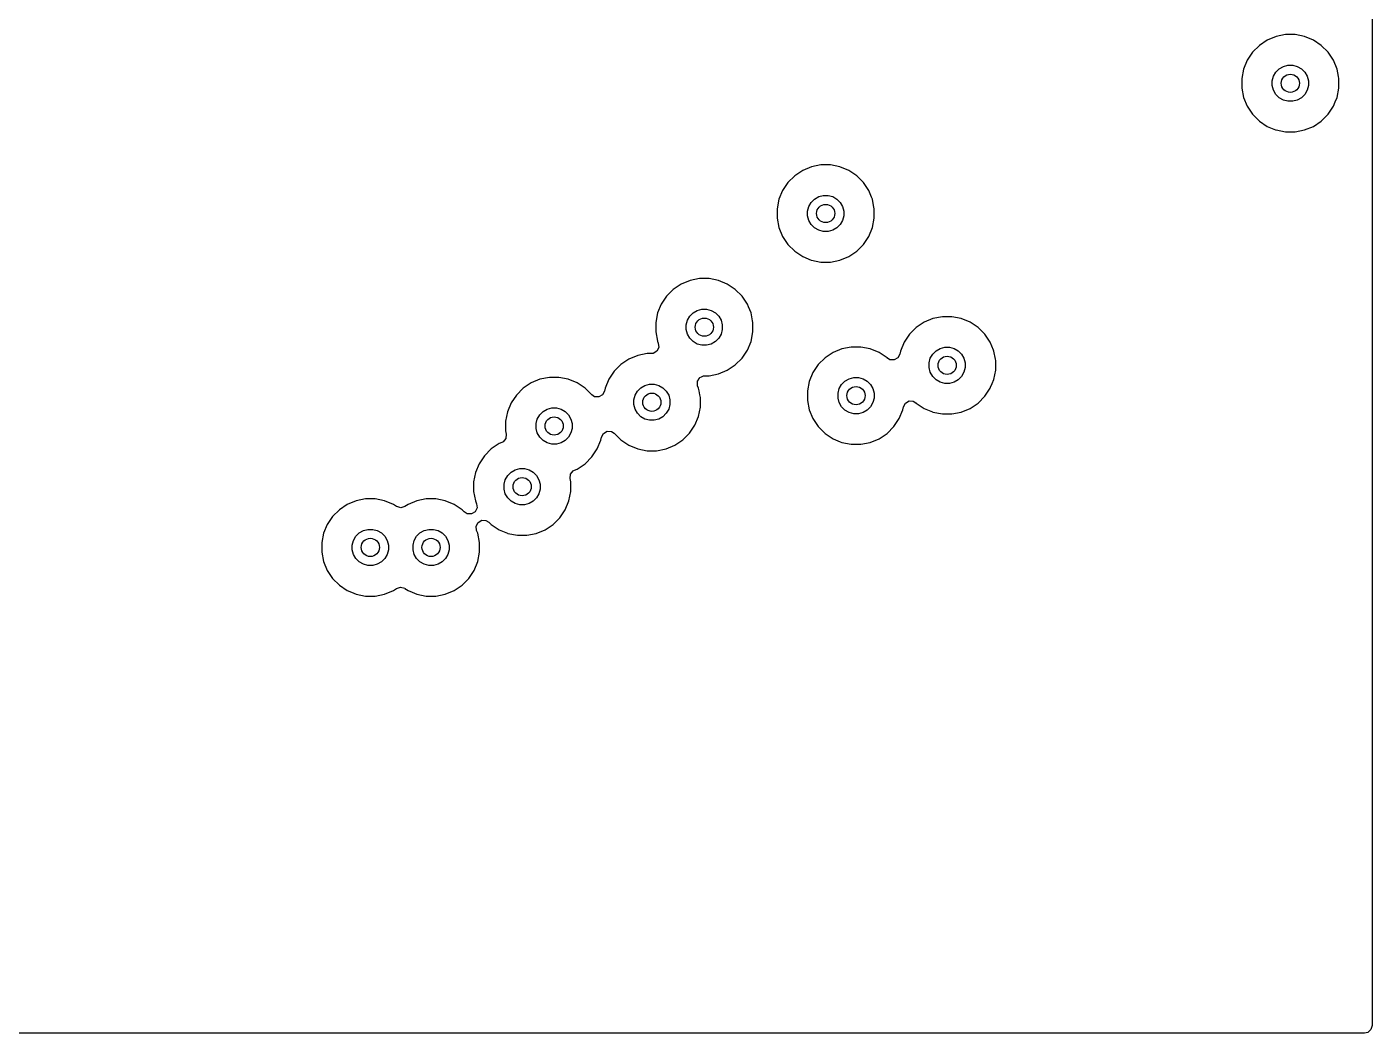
# Model space of a CAD drawing. Header units: inches. Extents: x 2.68 to 6.18, y -3.58 to -1.67.
# Drawn here: x 5.309 to 6.181, y -3.583 to -2.93 of the extents above; entities that cross this region are included whole.
import ezdxf

# ---------------------------------------------------------------- set-up
doc = ezdxf.new("R2010")
doc.units = ezdxf.units.IN
doc.header["$MEASUREMENT"] = 0
doc.layers.add('In2.Cu', color=33, linetype='CONTINUOUS', true_color=0xce7d2c)

msp = doc.modelspace()

# ---------------------------------------------------------------- linework, layer by layer
at = {"layer": 'In2.Cu', "linetype": 'CONTINUOUS'}
for p, q in [((6.18108, -1.67813), (6.18108, -3.57778)), ((6.11313, -2.93881), (6.10797, -2.94226)), ((6.11887, -2.93643), (6.11313, -2.93881)), ((6.11313, -2.93881), (6.11313, -2.93881)), ((6.12496, -2.93522), (6.11887, -2.93643)), ((6.11887, -2.93643), (6.11887, -2.93643)), ((6.13116, -2.93522), (6.12496, -2.93522)), ((6.12496, -2.93522), (6.12496, -2.93522)), ((6.13725, -2.93643), (6.13116, -2.93522)), ((6.13116, -2.93522), (6.13116, -2.93522)), ((6.14299, -2.93881), (6.13725, -2.93643)), ((6.13725, -2.93643), (6.13725, -2.93643)), ((6.14815, -2.94226), (6.14299, -2.93881)), ((6.14299, -2.93881), (6.14299, -2.93881)), ((6.10358, -2.94665), (6.10013, -2.95181)), ((6.10797, -2.94226), (6.10358, -2.94665)), ((6.10358, -2.94665), (6.10358, -2.94665)), ((6.10797, -2.94226), (6.10797, -2.94226)), ((6.15254, -2.94665), (6.14815, -2.94226)), ((6.14815, -2.94226), (6.14815, -2.94226)), ((6.15599, -2.95181), (6.15254, -2.94665)), ((6.15254, -2.94665), (6.15254, -2.94665)), ((6.10013, -2.95181), (6.09776, -2.95755)), ((6.10013, -2.95181), (6.10013, -2.95181)), ((6.12087, -2.95737), (6.12354, -2.95583)), ((6.12354, -2.95583), (6.12652, -2.95503)), ((6.12652, -2.95503), (6.1296, -2.95503)), ((6.1296, -2.95503), (6.13258, -2.95583)), ((6.13258, -2.95583), (6.13525, -2.95737)), ((6.15836, -2.95755), (6.15599, -2.95181)), ((6.15599, -2.95181), (6.15599, -2.95181)), ((6.09776, -2.95755), (6.09654, -2.96364)), ((6.09654, -2.96364), (6.09654, -2.96984)), ((6.09776, -2.95755), (6.09776, -2.95755)), ((6.11635, -2.9652), (6.11715, -2.96222)), ((6.11635, -2.96828), (6.11635, -2.9652)), ((6.11715, -2.96222), (6.11869, -2.95955)), ((6.11869, -2.95955), (6.12087, -2.95737)), ((6.13525, -2.95737), (6.13743, -2.95955)), ((6.13743, -2.95955), (6.13897, -2.96222)), ((6.13897, -2.96222), (6.13977, -2.9652)), ((6.13977, -2.9652), (6.13977, -2.96828)), ((6.15931, -2.96228), (6.15836, -2.95755)), ((6.15836, -2.95755), (6.15836, -2.95755)), ((6.15958, -2.96364), (6.15931, -2.96228)), ((6.15958, -2.96984), (6.15958, -2.96364)), ((6.15958, -2.96364), (6.15958, -2.96364)), ((6.15958, -2.96364), (6.15958, -2.96364)), ((6.09654, -2.96984), (6.09776, -2.97593)), ((6.11715, -2.97126), (6.11635, -2.96828)), ((6.11869, -2.97393), (6.11715, -2.97126)), ((6.12087, -2.97611), (6.11869, -2.97393)), ((6.13743, -2.97393), (6.13525, -2.97611)), ((6.13897, -2.97126), (6.13743, -2.97393)), ((6.13977, -2.96828), (6.13897, -2.97126)), ((6.15836, -2.97593), (6.15958, -2.96984)), ((6.09776, -2.97593), (6.09776, -2.97593)), ((6.09776, -2.97593), (6.10013, -2.98167)), ((6.10013, -2.98167), (6.10013, -2.98167)), ((6.10013, -2.98167), (6.10358, -2.98683)), ((6.12354, -2.97765), (6.12087, -2.97611)), ((6.12652, -2.97845), (6.12354, -2.97765)), ((6.1296, -2.97845), (6.12652, -2.97845)), ((6.13258, -2.97765), (6.1296, -2.97845)), ((6.13525, -2.97611), (6.13258, -2.97765)), ((6.15254, -2.98683), (6.15599, -2.98167)), ((6.15599, -2.98167), (6.15606, -2.98151)), ((6.15606, -2.98151), (6.15719, -2.97876)), ((6.15719, -2.97876), (6.15836, -2.97593)), ((6.10358, -2.98683), (6.10358, -2.98683)), ((6.10358, -2.98683), (6.10797, -2.99122)), ((6.10797, -2.99122), (6.10797, -2.99122)), ((6.10797, -2.99122), (6.11313, -2.99467)), ((6.14299, -2.99467), (6.14815, -2.99122)), ((6.14815, -2.99122), (6.15254, -2.98683)), ((6.11313, -2.99467), (6.11313, -2.99467)), ((6.11313, -2.99467), (6.11848, -2.99688)), ((6.11848, -2.99688), (6.11887, -2.99704)), ((6.11887, -2.99704), (6.12496, -2.99826)), ((6.12496, -2.99826), (6.12496, -2.99826)), ((6.12496, -2.99826), (6.12496, -2.99826)), ((6.12496, -2.99826), (6.13116, -2.99826)), ((6.13116, -2.99826), (6.13725, -2.99704)), ((6.13116, -2.99826), (6.13116, -2.99826)), ((6.13725, -2.99704), (6.14299, -2.99467)), ((5.80668, -3.0267), (5.80229, -3.03109)), ((5.81184, -3.02325), (5.80668, -3.0267)), ((5.80668, -3.0267), (5.80668, -3.0267)), ((5.81758, -3.02088), (5.81184, -3.02325)), ((5.81184, -3.02325), (5.81184, -3.02325)), ((5.82367, -3.01967), (5.81758, -3.02088)), ((5.81758, -3.02088), (5.81758, -3.02088)), ((5.82988, -3.01967), (5.82367, -3.01967)), ((5.82367, -3.01967), (5.82367, -3.01967)), ((5.83596, -3.02088), (5.82988, -3.01967)), ((5.82988, -3.01967), (5.82988, -3.01967)), ((5.8417, -3.02325), (5.83596, -3.02088)), ((5.83596, -3.02088), (5.83596, -3.02088)), ((5.84686, -3.0267), (5.8417, -3.02325)), ((5.8417, -3.02325), (5.8417, -3.02325)), ((5.85125, -3.03109), (5.84686, -3.0267)), ((5.84686, -3.0267), (5.84686, -3.0267)), ((5.80229, -3.03109), (5.79884, -3.03625)), ((5.80229, -3.03109), (5.80229, -3.03109)), ((5.8547, -3.03625), (5.85125, -3.03109)), ((5.85125, -3.03109), (5.85125, -3.03109)), ((5.79647, -3.04199), (5.79526, -3.04808)), ((5.79884, -3.03625), (5.79647, -3.04199)), ((5.79647, -3.04199), (5.79647, -3.04199)), ((5.79884, -3.03625), (5.79884, -3.03625)), ((5.81586, -3.04666), (5.8174, -3.04399)), ((5.8174, -3.04399), (5.81958, -3.04181)), ((5.81958, -3.04181), (5.82225, -3.04027)), ((5.82225, -3.04027), (5.82523, -3.03947)), ((5.82523, -3.03947), (5.82831, -3.03947)), ((5.82831, -3.03947), (5.83129, -3.04027)), ((5.83129, -3.04027), (5.83396, -3.04181)), ((5.83396, -3.04181), (5.83614, -3.04399)), ((5.83614, -3.04399), (5.83768, -3.04666)), ((5.85654, -3.04069), (5.8547, -3.03625)), ((5.8547, -3.03625), (5.8547, -3.03625)), ((5.85708, -3.04199), (5.85654, -3.04069)), ((5.85787, -3.04597), (5.85708, -3.04199)), ((5.79526, -3.04808), (5.79526, -3.05429)), ((5.81506, -3.04964), (5.81586, -3.04666)), ((5.81506, -3.05272), (5.81506, -3.04964)), ((5.81586, -3.0557), (5.81506, -3.05272)), ((5.83768, -3.04666), (5.83848, -3.04964)), ((5.83848, -3.05272), (5.83768, -3.0557)), ((5.83848, -3.04964), (5.83848, -3.05272)), ((5.85829, -3.04808), (5.85787, -3.04597)), ((5.85829, -3.05429), (5.85829, -3.04808)), ((5.85829, -3.04808), (5.85829, -3.04808)), ((5.85829, -3.04808), (5.85829, -3.04808)), ((5.79526, -3.05429), (5.79647, -3.06037)), ((5.79647, -3.06037), (5.79647, -3.06037)), ((5.79647, -3.06037), (5.79884, -3.06611)), ((5.8174, -3.05837), (5.81586, -3.0557)), ((5.81958, -3.06055), (5.8174, -3.05837)), ((5.82225, -3.06209), (5.81958, -3.06055)), ((5.83396, -3.06055), (5.83129, -3.06209)), ((5.83614, -3.05837), (5.83396, -3.06055)), ((5.83768, -3.0557), (5.83614, -3.05837)), ((5.8547, -3.06611), (5.85708, -3.06037)), ((5.85708, -3.06037), (5.85829, -3.05429)), ((5.79884, -3.06611), (5.79884, -3.06611)), ((5.79884, -3.06611), (5.80229, -3.07127)), ((5.82523, -3.06289), (5.82225, -3.06209)), ((5.82831, -3.06289), (5.82523, -3.06289)), ((5.83129, -3.06209), (5.82831, -3.06289)), ((5.85125, -3.07127), (5.8547, -3.06611)), ((5.80229, -3.07127), (5.80229, -3.07127)), ((5.80229, -3.07127), (5.80668, -3.07566)), ((5.80668, -3.07566), (5.80668, -3.07566)), ((5.80668, -3.07566), (5.81184, -3.07911)), ((5.81184, -3.07911), (5.81184, -3.07911)), ((5.81184, -3.07911), (5.81727, -3.08136)), ((5.83596, -3.08149), (5.8417, -3.07911)), ((5.8417, -3.07911), (5.84686, -3.07566)), ((5.84686, -3.07566), (5.85125, -3.07127)), ((5.81727, -3.08136), (5.81758, -3.08149)), ((5.81758, -3.08149), (5.82367, -3.0827)), ((5.82367, -3.0827), (5.82367, -3.0827)), ((5.82367, -3.0827), (5.82367, -3.0827)), ((5.82367, -3.0827), (5.82988, -3.0827)), ((5.82988, -3.0827), (5.83596, -3.08149)), ((5.82988, -3.0827), (5.82988, -3.0827)), ((5.73884, -3.0946), (5.7331, -3.09698)), ((5.74493, -3.09339), (5.73884, -3.0946)), ((5.73884, -3.0946), (5.73884, -3.0946)), ((5.75114, -3.09339), (5.74493, -3.09339)), ((5.74493, -3.09339), (5.74493, -3.09339)), ((5.75722, -3.0946), (5.75114, -3.09339)), ((5.75114, -3.09339), (5.75114, -3.09339)), ((5.76296, -3.09698), (5.75722, -3.0946)), ((5.75722, -3.0946), (5.75722, -3.0946)), ((5.72355, -3.10482), (5.7201, -3.10998)), ((5.72794, -3.10043), (5.72355, -3.10482)), ((5.72355, -3.10482), (5.72355, -3.10482)), ((5.7331, -3.09698), (5.72794, -3.10043)), ((5.72794, -3.10043), (5.72794, -3.10043)), ((5.7331, -3.09698), (5.7331, -3.09698)), ((5.76812, -3.10043), (5.76296, -3.09698)), ((5.76296, -3.09698), (5.76296, -3.09698)), ((5.77251, -3.10482), (5.76812, -3.10043)), ((5.76812, -3.10043), (5.76812, -3.10043)), ((5.77596, -3.10998), (5.77251, -3.10482)), ((5.77251, -3.10482), (5.77251, -3.10482)), ((5.7201, -3.10998), (5.71773, -3.11571)), ((5.7201, -3.10998), (5.7201, -3.10998)), ((5.74084, -3.11554), (5.74351, -3.114)), ((5.74351, -3.114), (5.74649, -3.1132)), ((5.74649, -3.1132), (5.74957, -3.1132)), ((5.74957, -3.1132), (5.75255, -3.114)), ((5.75255, -3.114), (5.75522, -3.11554)), ((5.77669, -3.11174), (5.77596, -3.10998)), ((5.77596, -3.10998), (5.77596, -3.10998)), ((5.77834, -3.11571), (5.77669, -3.11174)), ((5.71773, -3.11571), (5.71652, -3.1218)), ((5.71652, -3.1218), (5.71652, -3.12801)), ((5.71773, -3.11571), (5.71773, -3.11571)), ((5.73632, -3.12337), (5.73712, -3.12039)), ((5.73712, -3.12039), (5.73866, -3.11772)), ((5.73866, -3.11772), (5.74084, -3.11554)), ((5.75522, -3.11554), (5.7574, -3.11772)), ((5.7574, -3.11772), (5.75894, -3.12039)), ((5.75894, -3.12039), (5.75974, -3.12337)), ((5.77936, -3.12086), (5.77834, -3.11571)), ((5.77955, -3.1218), (5.77936, -3.12086)), ((5.77955, -3.12801), (5.77955, -3.1218)), ((5.77955, -3.1218), (5.77955, -3.1218)), ((5.77955, -3.1218), (5.77955, -3.1218)), ((5.89058, -3.12168), (5.88542, -3.12513)), ((5.89632, -3.1193), (5.89058, -3.12168)), ((5.89058, -3.12168), (5.89058, -3.12168)), ((5.90241, -3.11809), (5.89632, -3.1193)), ((5.89632, -3.1193), (5.89632, -3.1193)), ((5.90862, -3.11809), (5.90241, -3.11809)), ((5.90241, -3.11809), (5.90241, -3.11809)), ((5.9147, -3.1193), (5.90862, -3.11809)), ((5.90862, -3.11809), (5.90862, -3.11809)), ((5.92044, -3.12168), (5.9147, -3.1193)), ((5.9147, -3.1193), (5.9147, -3.1193)), ((5.9256, -3.12513), (5.92044, -3.12168)), ((5.92044, -3.12168), (5.92044, -3.12168)), ((5.71652, -3.12801), (5.71768, -3.13388)), ((5.73632, -3.12645), (5.73632, -3.12337)), ((5.73712, -3.12943), (5.73632, -3.12645)), ((5.73866, -3.1321), (5.73712, -3.12943)), ((5.75894, -3.12943), (5.7574, -3.1321)), ((5.75974, -3.12645), (5.75894, -3.12943)), ((5.75974, -3.12337), (5.75974, -3.12645)), ((5.77834, -3.1341), (5.77955, -3.12801)), ((5.88103, -3.12952), (5.87758, -3.13468)), ((5.88542, -3.12513), (5.88103, -3.12952)), ((5.88103, -3.12952), (5.88103, -3.12952)), ((5.88542, -3.12513), (5.88542, -3.12513)), ((5.92999, -3.12952), (5.9256, -3.12513)), ((5.9256, -3.12513), (5.9256, -3.12513)), ((5.93344, -3.13468), (5.92999, -3.12952)), ((5.92999, -3.12952), (5.92999, -3.12952)), ((5.71852, -3.13804), (5.71729, -3.14049)), ((5.71768, -3.13388), (5.71773, -3.1341)), ((5.71773, -3.1341), (5.71798, -3.13472)), ((5.71798, -3.13472), (5.71822, -3.1353)), ((5.71822, -3.1353), (5.71852, -3.13804)), ((5.74084, -3.13428), (5.73866, -3.1321)), ((5.74351, -3.13582), (5.74084, -3.13428)), ((5.74649, -3.13662), (5.74351, -3.13582)), ((5.74957, -3.13662), (5.74649, -3.13662)), ((5.75255, -3.13582), (5.74957, -3.13662)), ((5.75522, -3.13428), (5.75255, -3.13582)), ((5.7574, -3.1321), (5.75522, -3.13428)), ((5.77251, -3.145), (5.77596, -3.13984)), ((5.77596, -3.13984), (5.77834, -3.1341)), ((5.83726, -3.13899), (5.83153, -3.14136)), ((5.84335, -3.13778), (5.83726, -3.13899)), ((5.83726, -3.13899), (5.83726, -3.13899)), ((5.84956, -3.13778), (5.84335, -3.13778)), ((5.84335, -3.13778), (5.84335, -3.13778)), ((5.85565, -3.13899), (5.84956, -3.13778)), ((5.84956, -3.13778), (5.84956, -3.13778)), ((5.86138, -3.14136), (5.85565, -3.13899)), ((5.85565, -3.13899), (5.85565, -3.13899)), ((5.87758, -3.13468), (5.87521, -3.14041)), ((5.87758, -3.13468), (5.87758, -3.13468)), ((5.89614, -3.14242), (5.89832, -3.14024)), ((5.89832, -3.14024), (5.90099, -3.13869)), ((5.90099, -3.13869), (5.90397, -3.1379)), ((5.90397, -3.1379), (5.90705, -3.1379)), ((5.90705, -3.1379), (5.91003, -3.13869)), ((5.91003, -3.13869), (5.9127, -3.14024)), ((5.9127, -3.14024), (5.91488, -3.14242)), ((5.93558, -3.13984), (5.93344, -3.13468)), ((5.93344, -3.13468), (5.93344, -3.13468)), ((5.93582, -3.14041), (5.93558, -3.13984)), ((5.69912, -3.14564), (5.69395, -3.14909)), ((5.70485, -3.14326), (5.69912, -3.14564)), ((5.69912, -3.14564), (5.69912, -3.14564)), ((5.71094, -3.14205), (5.70485, -3.14326)), ((5.70485, -3.14326), (5.70485, -3.14326)), ((5.71371, -3.14205), (5.71094, -3.14205)), ((5.71492, -3.1419), (5.71371, -3.14205)), ((5.71729, -3.14049), (5.71492, -3.1419)), ((5.76812, -3.14939), (5.77251, -3.145)), ((5.82637, -3.14481), (5.82198, -3.1492)), ((5.83153, -3.14136), (5.82637, -3.14481)), ((5.82637, -3.14481), (5.82637, -3.14481)), ((5.83153, -3.14136), (5.83153, -3.14136)), ((5.86139, -3.14136), (5.86138, -3.14136)), ((5.86655, -3.14481), (5.86139, -3.14136)), ((5.86658, -3.14485), (5.86655, -3.14481)), ((5.86655, -3.14481), (5.86655, -3.14481)), ((5.86662, -3.14487), (5.86658, -3.14485)), ((5.86673, -3.14496), (5.86662, -3.14487)), ((5.86674, -3.14495), (5.86673, -3.14496)), ((5.86841, -3.146), (5.86674, -3.14495)), ((5.87116, -3.14615), (5.86841, -3.146)), ((5.87355, -3.14478), (5.87116, -3.14615)), ((5.87482, -3.14235), (5.87355, -3.14478)), ((5.87521, -3.14041), (5.87482, -3.14235)), ((5.87521, -3.14041), (5.87521, -3.14041)), ((5.8938, -3.14806), (5.8946, -3.14509)), ((5.8938, -3.15115), (5.8938, -3.14806)), ((5.8946, -3.14509), (5.89614, -3.14242)), ((5.91488, -3.14242), (5.91642, -3.14509)), ((5.91642, -3.14509), (5.91722, -3.14806)), ((5.91722, -3.14806), (5.91722, -3.15115)), ((5.93686, -3.14564), (5.93582, -3.14041)), ((5.93703, -3.1465), (5.93686, -3.14564)), ((5.93703, -3.15271), (5.93703, -3.1465)), ((5.93703, -3.1465), (5.93703, -3.1465)), ((5.93703, -3.1465), (5.93703, -3.1465)), ((5.64757, -3.15746), (5.64148, -3.15867)), ((5.65377, -3.15746), (5.64757, -3.15746)), ((5.64757, -3.15746), (5.64757, -3.15746)), ((5.65986, -3.15867), (5.65377, -3.15746)), ((5.65377, -3.15746), (5.65377, -3.15746)), ((5.68956, -3.15348), (5.68612, -3.15864)), ((5.69395, -3.14909), (5.68956, -3.15348)), ((5.68956, -3.15348), (5.68956, -3.15348)), ((5.69395, -3.14909), (5.69395, -3.14909)), ((5.74506, -3.15782), (5.74523, -3.15756)), ((5.74523, -3.15756), (5.74622, -3.15713)), ((5.74622, -3.15713), (5.74715, -3.15657)), ((5.74715, -3.15657), (5.74763, -3.15652)), ((5.74763, -3.15652), (5.74775, -3.15646)), ((5.74775, -3.15646), (5.74788, -3.15648)), ((5.74788, -3.15648), (5.74836, -3.15642)), ((5.74836, -3.15642), (5.75114, -3.15642)), ((5.75114, -3.15642), (5.75722, -3.15521)), ((5.75114, -3.15642), (5.75114, -3.15642)), ((5.75722, -3.15521), (5.76296, -3.15284)), ((5.76296, -3.15284), (5.76812, -3.14939)), ((5.81853, -3.15436), (5.81615, -3.1601)), ((5.82198, -3.1492), (5.81853, -3.15436)), ((5.81853, -3.15436), (5.81853, -3.15436)), ((5.82198, -3.1492), (5.82198, -3.1492)), ((5.84194, -3.15838), (5.84492, -3.15758)), ((5.84492, -3.15758), (5.848, -3.15758)), ((5.848, -3.15758), (5.85098, -3.15838)), ((5.8946, -3.15413), (5.8938, -3.15115)), ((5.89614, -3.1568), (5.8946, -3.15413)), ((5.89832, -3.15898), (5.89614, -3.1568)), ((5.91488, -3.1568), (5.9127, -3.15898)), ((5.91642, -3.15413), (5.91488, -3.1568)), ((5.91722, -3.15115), (5.91642, -3.15413)), ((5.93582, -3.1588), (5.93703, -3.15271)), ((5.63058, -3.1645), (5.62619, -3.16889)), ((5.63574, -3.16105), (5.63058, -3.1645)), ((5.63058, -3.1645), (5.63058, -3.1645)), ((5.64148, -3.15867), (5.63574, -3.16105)), ((5.63574, -3.16105), (5.63574, -3.16105)), ((5.64148, -3.15867), (5.64148, -3.15867)), ((5.6656, -3.16105), (5.65986, -3.15867)), ((5.65986, -3.15867), (5.65986, -3.15867)), ((5.67076, -3.1645), (5.6656, -3.16105)), ((5.6656, -3.16105), (5.6656, -3.16105)), ((5.67511, -3.16884), (5.67076, -3.1645)), ((5.67076, -3.1645), (5.67076, -3.1645)), ((5.68335, -3.16634), (5.68207, -3.16878)), ((5.68374, -3.16437), (5.68335, -3.16634)), ((5.68611, -3.15864), (5.68374, -3.16437)), ((5.68374, -3.16437), (5.68374, -3.16437)), ((5.68612, -3.15864), (5.68611, -3.15864)), ((5.70313, -3.16905), (5.70467, -3.16638)), ((5.70467, -3.16638), (5.70685, -3.1642)), ((5.70685, -3.1642), (5.70952, -3.16265)), ((5.70952, -3.16265), (5.7125, -3.16186)), ((5.7125, -3.16186), (5.71559, -3.16186)), ((5.71559, -3.16186), (5.71856, -3.16265)), ((5.71856, -3.16265), (5.72123, -3.1642)), ((5.72123, -3.1642), (5.72341, -3.16638)), ((5.72341, -3.16638), (5.72496, -3.16905)), ((5.74356, -3.16044), (5.7437, -3.16016)), ((5.74367, -3.16152), (5.74356, -3.16044)), ((5.74365, -3.1626), (5.74367, -3.16152)), ((5.74374, -3.16289), (5.74365, -3.1626)), ((5.7437, -3.15985), (5.7443, -3.15895)), ((5.7437, -3.16016), (5.7437, -3.15985)), ((5.74435, -3.16437), (5.74374, -3.16289)), ((5.7443, -3.15895), (5.74479, -3.15798)), ((5.74471, -3.16619), (5.74435, -3.16437)), ((5.74523, -3.16878), (5.74471, -3.16619)), ((5.74479, -3.15798), (5.74506, -3.15782)), ((5.81615, -3.1601), (5.81494, -3.16619)), ((5.81494, -3.16619), (5.81494, -3.1724)), ((5.81615, -3.1601), (5.81615, -3.1601)), ((5.83475, -3.16775), (5.83554, -3.16477)), ((5.83554, -3.16477), (5.83709, -3.1621)), ((5.83709, -3.1621), (5.83927, -3.15992)), ((5.83927, -3.15992), (5.84194, -3.15838)), ((5.85098, -3.15838), (5.85365, -3.15992)), ((5.85365, -3.15992), (5.85583, -3.1621)), ((5.85583, -3.1621), (5.85737, -3.16477)), ((5.85737, -3.16477), (5.85817, -3.16775)), ((5.90099, -3.16052), (5.89832, -3.15898)), ((5.90397, -3.16132), (5.90099, -3.16052)), ((5.90705, -3.16132), (5.90397, -3.16132)), ((5.91003, -3.16052), (5.90705, -3.16132)), ((5.9127, -3.15898), (5.91003, -3.16052)), ((5.92999, -3.1697), (5.93344, -3.16453)), ((5.93344, -3.16453), (5.93373, -3.16385)), ((5.93373, -3.16385), (5.93469, -3.16152)), ((5.93469, -3.16152), (5.93582, -3.1588)), ((5.62274, -3.17405), (5.62036, -3.17978)), ((5.62619, -3.16889), (5.62274, -3.17405)), ((5.62274, -3.17405), (5.62274, -3.17405)), ((5.62619, -3.16889), (5.62619, -3.16889)), ((5.67693, -3.17), (5.67511, -3.16884)), ((5.67968, -3.17014), (5.67693, -3.17)), ((5.68207, -3.16878), (5.67968, -3.17014)), ((5.70233, -3.17202), (5.70313, -3.16905)), ((5.70233, -3.17511), (5.70233, -3.17202)), ((5.70313, -3.17809), (5.70233, -3.17511)), ((5.72496, -3.16905), (5.72575, -3.17202)), ((5.72575, -3.17511), (5.72496, -3.17809)), ((5.72575, -3.17202), (5.72575, -3.17511)), ((5.74556, -3.17046), (5.74523, -3.16878)), ((5.74556, -3.17667), (5.74556, -3.17046)), ((5.74556, -3.17046), (5.74556, -3.17046)), ((5.81494, -3.1724), (5.81615, -3.17848)), ((5.83475, -3.17083), (5.83475, -3.16775)), ((5.83554, -3.17381), (5.83475, -3.17083)), ((5.83709, -3.17648), (5.83554, -3.17381)), ((5.85737, -3.17381), (5.85583, -3.17648)), ((5.85817, -3.17083), (5.85737, -3.17381)), ((5.85817, -3.16775), (5.85817, -3.17083)), ((5.87715, -3.17655), (5.87842, -3.17411)), ((5.87842, -3.17411), (5.88081, -3.17275)), ((5.88081, -3.17275), (5.88356, -3.1729)), ((5.88356, -3.1729), (5.88522, -3.17395)), ((5.88522, -3.17395), (5.88524, -3.17393)), ((5.88524, -3.17393), (5.88535, -3.17403)), ((5.88535, -3.17403), (5.88539, -3.17405)), ((5.88539, -3.17405), (5.88542, -3.17409)), ((5.88542, -3.17409), (5.88542, -3.17409)), ((5.88542, -3.17409), (5.89058, -3.17754)), ((5.92044, -3.17754), (5.9256, -3.17409)), ((5.9256, -3.17409), (5.92999, -3.1697)), ((5.62036, -3.17978), (5.61915, -3.18587)), ((5.62036, -3.17978), (5.62036, -3.17978)), ((5.63976, -3.18446), (5.6413, -3.18179)), ((5.6413, -3.18179), (5.64348, -3.17961)), ((5.64348, -3.17961), (5.64615, -3.17806)), ((5.64615, -3.17806), (5.64913, -3.17727)), ((5.64913, -3.17727), (5.65221, -3.17727)), ((5.65221, -3.17727), (5.65519, -3.17806)), ((5.65519, -3.17806), (5.65786, -3.17961)), ((5.65786, -3.17961), (5.66004, -3.18179)), ((5.66004, -3.18179), (5.66158, -3.18446)), ((5.70467, -3.18076), (5.70313, -3.17809)), ((5.70685, -3.18294), (5.70467, -3.18076)), ((5.70952, -3.18448), (5.70685, -3.18294)), ((5.72123, -3.18294), (5.71856, -3.18448)), ((5.72341, -3.18076), (5.72123, -3.18294)), ((5.72496, -3.17809), (5.72341, -3.18076)), ((5.74197, -3.18849), (5.74435, -3.18276)), ((5.74435, -3.18276), (5.74556, -3.17667)), ((5.81615, -3.17848), (5.81615, -3.17848)), ((5.81615, -3.17848), (5.81853, -3.18422)), ((5.83927, -3.17866), (5.83709, -3.17648)), ((5.84194, -3.1802), (5.83927, -3.17866)), ((5.84492, -3.181), (5.84194, -3.1802)), ((5.848, -3.181), (5.84492, -3.181)), ((5.85098, -3.1802), (5.848, -3.181)), ((5.85365, -3.17866), (5.85098, -3.1802)), ((5.85583, -3.17648), (5.85365, -3.17866)), ((5.87439, -3.18422), (5.87676, -3.17848)), ((5.87676, -3.17848), (5.87715, -3.17655)), ((5.89058, -3.17754), (5.89058, -3.17754)), ((5.89058, -3.17754), (5.89601, -3.17978)), ((5.89601, -3.17978), (5.89632, -3.17991)), ((5.89632, -3.17991), (5.90241, -3.18112)), ((5.90241, -3.18112), (5.90241, -3.18112)), ((5.90241, -3.18112), (5.90241, -3.18112)), ((5.90241, -3.18112), (5.90862, -3.18112)), ((5.90862, -3.18112), (5.9147, -3.17991)), ((5.90862, -3.18112), (5.90862, -3.18112)), ((5.9147, -3.17991), (5.92044, -3.17754)), ((5.61915, -3.18587), (5.61915, -3.19208)), ((5.61915, -3.19208), (5.61959, -3.19426)), ((5.63896, -3.18743), (5.63976, -3.18446)), ((5.63896, -3.19052), (5.63896, -3.18743)), ((5.63976, -3.1935), (5.63896, -3.19052)), ((5.66158, -3.18446), (5.66238, -3.18743)), ((5.66238, -3.19052), (5.66158, -3.1935)), ((5.66238, -3.18743), (5.66238, -3.19052)), ((5.68264, -3.19376), (5.68503, -3.1924)), ((5.68503, -3.1924), (5.68778, -3.19255)), ((5.68778, -3.19255), (5.68961, -3.1937)), ((5.7125, -3.18528), (5.70952, -3.18448)), ((5.71559, -3.18528), (5.7125, -3.18528)), ((5.71856, -3.18448), (5.71559, -3.18528)), ((5.73852, -3.19366), (5.74197, -3.18849)), ((5.81853, -3.18422), (5.81853, -3.18422)), ((5.81853, -3.18422), (5.82198, -3.18938)), ((5.82198, -3.18938), (5.82198, -3.18938)), ((5.82198, -3.18938), (5.82637, -3.19377)), ((5.86655, -3.19377), (5.87094, -3.18938)), ((5.87094, -3.18938), (5.87439, -3.18422)), ((5.61499, -3.20042), (5.60983, -3.20387)), ((5.61667, -3.19972), (5.61499, -3.20042)), ((5.61499, -3.20042), (5.61499, -3.20042)), ((5.61765, -3.19917), (5.61667, -3.19972)), ((5.61934, -3.197), (5.61765, -3.19917)), ((5.61959, -3.19426), (5.61934, -3.197)), ((5.6413, -3.19617), (5.63976, -3.1935)), ((5.64348, -3.19835), (5.6413, -3.19617)), ((5.64615, -3.19989), (5.64348, -3.19835)), ((5.64913, -3.20069), (5.64615, -3.19989)), ((5.65221, -3.20069), (5.64913, -3.20069)), ((5.65519, -3.19989), (5.65221, -3.20069)), ((5.65786, -3.19835), (5.65519, -3.19989)), ((5.66004, -3.19617), (5.65786, -3.19835)), ((5.66158, -3.1935), (5.66004, -3.19617)), ((5.6786, -3.2039), (5.68097, -3.19817)), ((5.68097, -3.19817), (5.68137, -3.1962)), ((5.68137, -3.1962), (5.68264, -3.19376)), ((5.68961, -3.1937), (5.69395, -3.19805)), ((5.69395, -3.19805), (5.69395, -3.19805)), ((5.69395, -3.19805), (5.69912, -3.20149)), ((5.72897, -3.20149), (5.73413, -3.19805)), ((5.73413, -3.19805), (5.73852, -3.19366)), ((5.82637, -3.19377), (5.82637, -3.19377)), ((5.82637, -3.19377), (5.83153, -3.19722)), ((5.83153, -3.19722), (5.83153, -3.19722)), ((5.83153, -3.19722), (5.83624, -3.19917)), ((5.83624, -3.19917), (5.83726, -3.1996)), ((5.83726, -3.1996), (5.84335, -3.20081)), ((5.84335, -3.20081), (5.84335, -3.20081)), ((5.84335, -3.20081), (5.84335, -3.20081)), ((5.84335, -3.20081), (5.84956, -3.20081)), ((5.84956, -3.20081), (5.85565, -3.1996)), ((5.84956, -3.20081), (5.84956, -3.20081)), ((5.85565, -3.1996), (5.86139, -3.19722)), ((5.86139, -3.19722), (5.86655, -3.19377)), ((5.60544, -3.20826), (5.60199, -3.21342)), ((5.60983, -3.20387), (5.60544, -3.20826)), ((5.60544, -3.20826), (5.60544, -3.20826)), ((5.60983, -3.20387), (5.60983, -3.20387)), ((5.67076, -3.21346), (5.67515, -3.20907)), ((5.67515, -3.20907), (5.6786, -3.2039)), ((5.69912, -3.20149), (5.69912, -3.2015)), ((5.69912, -3.2015), (5.70484, -3.20387)), ((5.70484, -3.20387), (5.70485, -3.20387)), ((5.70485, -3.20387), (5.71094, -3.20508)), ((5.71094, -3.20508), (5.71094, -3.20508)), ((5.71094, -3.20508), (5.71094, -3.20508)), ((5.71094, -3.20508), (5.71715, -3.20508)), ((5.71715, -3.20508), (5.72324, -3.20387)), ((5.71715, -3.20508), (5.71715, -3.20508)), ((5.72324, -3.20387), (5.72897, -3.20149)), ((5.60199, -3.21342), (5.59962, -3.21915)), ((5.60199, -3.21342), (5.60199, -3.21342)), ((5.62273, -3.21898), (5.6254, -3.21743)), ((5.6254, -3.21743), (5.62838, -3.21664)), ((5.62838, -3.21664), (5.63146, -3.21664)), ((5.63146, -3.21664), (5.63444, -3.21743)), ((5.63444, -3.21743), (5.63711, -3.21898)), ((5.66125, -3.22032), (5.66294, -3.21815)), ((5.66294, -3.21815), (5.66392, -3.2176)), ((5.66392, -3.2176), (5.6656, -3.21691)), ((5.6656, -3.21691), (5.67076, -3.21346)), ((5.59962, -3.21915), (5.59841, -3.22524)), ((5.59841, -3.22524), (5.59841, -3.23145)), ((5.59962, -3.21915), (5.59962, -3.21915)), ((5.61821, -3.2268), (5.61901, -3.22383)), ((5.61821, -3.22989), (5.61821, -3.2268)), ((5.61901, -3.22383), (5.62055, -3.22116)), ((5.62055, -3.22116), (5.62273, -3.21898)), ((5.63711, -3.21898), (5.63929, -3.22116)), ((5.63929, -3.22116), (5.64083, -3.22383)), ((5.64083, -3.22383), (5.64163, -3.2268)), ((5.64163, -3.2268), (5.64163, -3.22989)), ((5.661, -3.22306), (5.66125, -3.22032)), ((5.66144, -3.22524), (5.661, -3.22306)), ((5.66144, -3.23145), (5.66144, -3.22524)), ((5.52839, -3.2362), (5.5223, -3.23741)), ((5.5346, -3.2362), (5.52839, -3.2362)), ((5.52839, -3.2362), (5.52839, -3.2362)), ((5.54069, -3.23741), (5.5346, -3.2362)), ((5.5346, -3.2362), (5.5346, -3.2362)), ((5.56776, -3.2362), (5.56167, -3.23741)), ((5.57397, -3.2362), (5.56776, -3.2362)), ((5.56776, -3.2362), (5.56776, -3.2362)), ((5.58006, -3.23741), (5.57397, -3.2362)), ((5.57397, -3.2362), (5.57397, -3.2362)), ((5.59841, -3.23145), (5.59962, -3.23754)), ((5.61901, -3.23287), (5.61821, -3.22989)), ((5.62055, -3.23554), (5.61901, -3.23287)), ((5.62273, -3.23772), (5.62055, -3.23554)), ((5.63929, -3.23554), (5.63711, -3.23772)), ((5.64083, -3.23287), (5.63929, -3.23554)), ((5.64163, -3.22989), (5.64083, -3.23287)), ((5.66023, -3.23754), (5.66144, -3.23145)), ((5.51141, -3.24324), (5.50702, -3.24763)), ((5.51657, -3.23979), (5.51141, -3.24324)), ((5.51141, -3.24324), (5.51141, -3.24324)), ((5.5223, -3.23741), (5.51657, -3.23979)), ((5.51657, -3.23979), (5.51657, -3.23979)), ((5.5223, -3.23741), (5.5223, -3.23741)), ((5.54642, -3.23979), (5.54069, -3.23741)), ((5.54069, -3.23741), (5.54069, -3.23741)), ((5.54847, -3.24115), (5.54642, -3.23979)), ((5.54642, -3.23979), (5.54642, -3.23979)), ((5.54862, -3.24125), (5.54847, -3.24115)), ((5.55127, -3.24198), (5.54862, -3.24125)), ((5.55389, -3.24115), (5.55127, -3.24198)), ((5.55594, -3.23979), (5.55389, -3.24115)), ((5.56167, -3.23741), (5.55594, -3.23979)), ((5.55594, -3.23979), (5.55594, -3.23979)), ((5.56167, -3.23741), (5.56167, -3.23741)), ((5.58579, -3.23979), (5.58006, -3.23741)), ((5.58006, -3.23741), (5.58006, -3.23741)), ((5.59096, -3.24324), (5.58579, -3.23979)), ((5.58579, -3.23979), (5.58579, -3.23979)), ((5.59241, -3.2447), (5.59096, -3.24324)), ((5.59096, -3.24324), (5.59096, -3.24324)), ((5.59432, -3.24588), (5.59241, -3.2447)), ((5.59944, -3.24457), (5.59707, -3.24597)), ((5.60067, -3.24211), (5.59944, -3.24457)), ((5.59962, -3.23754), (5.59962, -3.23754)), ((5.59962, -3.23754), (5.60038, -3.23937)), ((5.60038, -3.23937), (5.60067, -3.24211)), ((5.6254, -3.23926), (5.62273, -3.23772)), ((5.62838, -3.24006), (5.6254, -3.23926)), ((5.63146, -3.24006), (5.62838, -3.24006)), ((5.63444, -3.23926), (5.63146, -3.24006)), ((5.63711, -3.23772), (5.63444, -3.23926)), ((5.6544, -3.24844), (5.65785, -3.24327)), ((5.65785, -3.24327), (5.66023, -3.23754)), ((5.50357, -3.25279), (5.50119, -3.25852)), ((5.50702, -3.24763), (5.50357, -3.25279)), ((5.50357, -3.25279), (5.50357, -3.25279)), ((5.50702, -3.24763), (5.50702, -3.24763)), ((5.59707, -3.24597), (5.59432, -3.24588)), ((5.60012, -3.25395), (5.60135, -3.25149)), ((5.60135, -3.25149), (5.60371, -3.25009)), ((5.60371, -3.25009), (5.60646, -3.25019)), ((5.60646, -3.25019), (5.60837, -3.25137)), ((5.60837, -3.25137), (5.60983, -3.25283)), ((5.60983, -3.25283), (5.60983, -3.25283)), ((5.60983, -3.25283), (5.61499, -3.25628)), ((5.64485, -3.25628), (5.65001, -3.25283)), ((5.65001, -3.25283), (5.6544, -3.24844)), ((5.50119, -3.25852), (5.49998, -3.26461)), ((5.50119, -3.25852), (5.50119, -3.25852)), ((5.52058, -3.2632), (5.52213, -3.26053)), ((5.52213, -3.26053), (5.52431, -3.25835)), ((5.52431, -3.25835), (5.52698, -3.2568)), ((5.52698, -3.2568), (5.52995, -3.25601)), ((5.52995, -3.25601), (5.53304, -3.25601)), ((5.53304, -3.25601), (5.53602, -3.2568)), ((5.53602, -3.2568), (5.53869, -3.25835)), ((5.53869, -3.25835), (5.54087, -3.26053)), ((5.54087, -3.26053), (5.54241, -3.2632)), ((5.55995, -3.2632), (5.5615, -3.26053)), ((5.5615, -3.26053), (5.56368, -3.25835)), ((5.56368, -3.25835), (5.56635, -3.2568)), ((5.56635, -3.2568), (5.56932, -3.25601)), ((5.56932, -3.25601), (5.57241, -3.25601)), ((5.57241, -3.25601), (5.57539, -3.2568)), ((5.57539, -3.2568), (5.57806, -3.25835)), ((5.57806, -3.25835), (5.58024, -3.26053)), ((5.58024, -3.26053), (5.58178, -3.2632)), ((5.60041, -3.25669), (5.60012, -3.25395)), ((5.60117, -3.25852), (5.60041, -3.25669)), ((5.60238, -3.26461), (5.60117, -3.25852)), ((5.60117, -3.25852), (5.60117, -3.25852)), ((5.61499, -3.25628), (5.61499, -3.25628)), ((5.61499, -3.25628), (5.62042, -3.25852)), ((5.62042, -3.25852), (5.62073, -3.25865)), ((5.62073, -3.25865), (5.62682, -3.25986)), ((5.62682, -3.25986), (5.62682, -3.25986)), ((5.62682, -3.25986), (5.62682, -3.25986)), ((5.62682, -3.25986), (5.63303, -3.25986)), ((5.63303, -3.25986), (5.63911, -3.25865)), ((5.63303, -3.25986), (5.63303, -3.25986)), ((5.63911, -3.25865), (5.64485, -3.25628)), ((5.49998, -3.26461), (5.49998, -3.27082)), ((5.49998, -3.27082), (5.50119, -3.27691)), ((5.51979, -3.26617), (5.52058, -3.2632)), ((5.51979, -3.26926), (5.51979, -3.26617)), ((5.52058, -3.27224), (5.51979, -3.26926)), ((5.54241, -3.2632), (5.54321, -3.26617)), ((5.54321, -3.26926), (5.54241, -3.27224)), ((5.54321, -3.26617), (5.54321, -3.26926)), ((5.55916, -3.26617), (5.55995, -3.2632)), ((5.55916, -3.26926), (5.55916, -3.26617)), ((5.55995, -3.27224), (5.55916, -3.26926)), ((5.58178, -3.2632), (5.58258, -3.26617)), ((5.58258, -3.26926), (5.58178, -3.27224)), ((5.58258, -3.26617), (5.58258, -3.26926)), ((5.60117, -3.27691), (5.60238, -3.27082)), ((5.60238, -3.27082), (5.60238, -3.26461)), ((5.60238, -3.26461), (5.60238, -3.26461)), ((5.60238, -3.26461), (5.60238, -3.26461)), ((5.50119, -3.27691), (5.50119, -3.27691)), ((5.50119, -3.27691), (5.50357, -3.28264)), ((5.52213, -3.27491), (5.52058, -3.27224)), ((5.52431, -3.27709), (5.52213, -3.27491)), ((5.52698, -3.27863), (5.52431, -3.27709)), ((5.52995, -3.27943), (5.52698, -3.27863)), ((5.53304, -3.27943), (5.52995, -3.27943)), ((5.53602, -3.27863), (5.53304, -3.27943)), ((5.53869, -3.27709), (5.53602, -3.27863)), ((5.54087, -3.27491), (5.53869, -3.27709)), ((5.54241, -3.27224), (5.54087, -3.27491)), ((5.5615, -3.27491), (5.55995, -3.27224)), ((5.56368, -3.27709), (5.5615, -3.27491)), ((5.56635, -3.27863), (5.56368, -3.27709)), ((5.56932, -3.27943), (5.56635, -3.27863)), ((5.57241, -3.27943), (5.56932, -3.27943)), ((5.57539, -3.27863), (5.57241, -3.27943)), ((5.57806, -3.27709), (5.57539, -3.27863)), ((5.58024, -3.27491), (5.57806, -3.27709)), ((5.58178, -3.27224), (5.58024, -3.27491)), ((5.5988, -3.28264), (5.60117, -3.27691)), ((5.50357, -3.28264), (5.50357, -3.28265)), ((5.50357, -3.28265), (5.50702, -3.28781)), ((5.50702, -3.28781), (5.50702, -3.28781)), ((5.50702, -3.28781), (5.51141, -3.2922)), ((5.59096, -3.2922), (5.59535, -3.28781)), ((5.59535, -3.28781), (5.5988, -3.28264)), ((5.51141, -3.2922), (5.51141, -3.2922)), ((5.51141, -3.2922), (5.51657, -3.29565)), ((5.51657, -3.29565), (5.51657, -3.29565)), ((5.51657, -3.29565), (5.51922, -3.29674)), ((5.51922, -3.29674), (5.5223, -3.29802)), ((5.54069, -3.29802), (5.54642, -3.29565)), ((5.54642, -3.29565), (5.54847, -3.29428)), ((5.54847, -3.29428), (5.55109, -3.29346)), ((5.55109, -3.29346), (5.55375, -3.29419)), ((5.55375, -3.29419), (5.55389, -3.29428)), ((5.55389, -3.29428), (5.55594, -3.29565)), ((5.55594, -3.29565), (5.55594, -3.29565)), ((5.55594, -3.29565), (5.55594, -3.29565)), ((5.55594, -3.29565), (5.55859, -3.29674)), ((5.55859, -3.29674), (5.56167, -3.29802)), ((5.58006, -3.29802), (5.58579, -3.29565)), ((5.58579, -3.29565), (5.59096, -3.2922)), ((5.5223, -3.29802), (5.52839, -3.29923)), ((5.52839, -3.29923), (5.52839, -3.29923)), ((5.52839, -3.29923), (5.52839, -3.29923)), ((5.52839, -3.29923), (5.5346, -3.29923)), ((5.5346, -3.29923), (5.54069, -3.29802)), ((5.5346, -3.29923), (5.5346, -3.29923)), ((5.56167, -3.29802), (5.56776, -3.29923)), ((5.56776, -3.29923), (5.56776, -3.29923)), ((5.56776, -3.29923), (5.56776, -3.29923)), ((5.56776, -3.29923), (5.57397, -3.29923)), ((5.57397, -3.29923), (5.58006, -3.29802)), ((5.57397, -3.29923), (5.57397, -3.29923)), ((6.1762, -3.58266), (2.68207, -3.58266)), ((6.17823, -3.58222), (6.1762, -3.58266)), ((6.18031, -3.58041), (6.17823, -3.58222)), ((6.18108, -3.57778), (6.18031, -3.58041))]:
    msp.add_line(p, q, dxfattribs=at)
at = {"layer": 'In2.Cu'}
for centre in [(6.12806, -2.96674), (5.82677, -3.05118), (5.74803, -3.12491), (5.90551, -3.14961), (5.84646, -3.16929), (5.71404, -3.17357), (5.65067, -3.18898), (5.62992, -3.22835), (5.5315, -3.26772), (5.57087, -3.26772)]:
    msp.add_circle(centre, 0.00591, dxfattribs=at)

doc.saveas('drawing.dxf')
